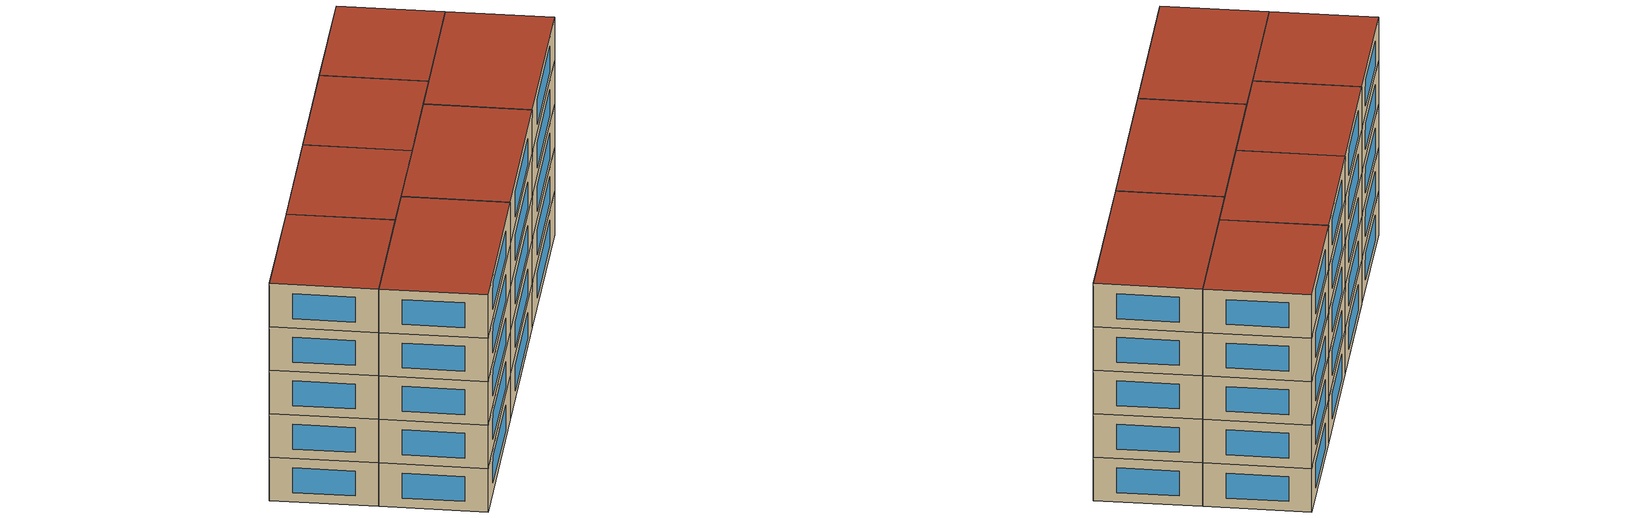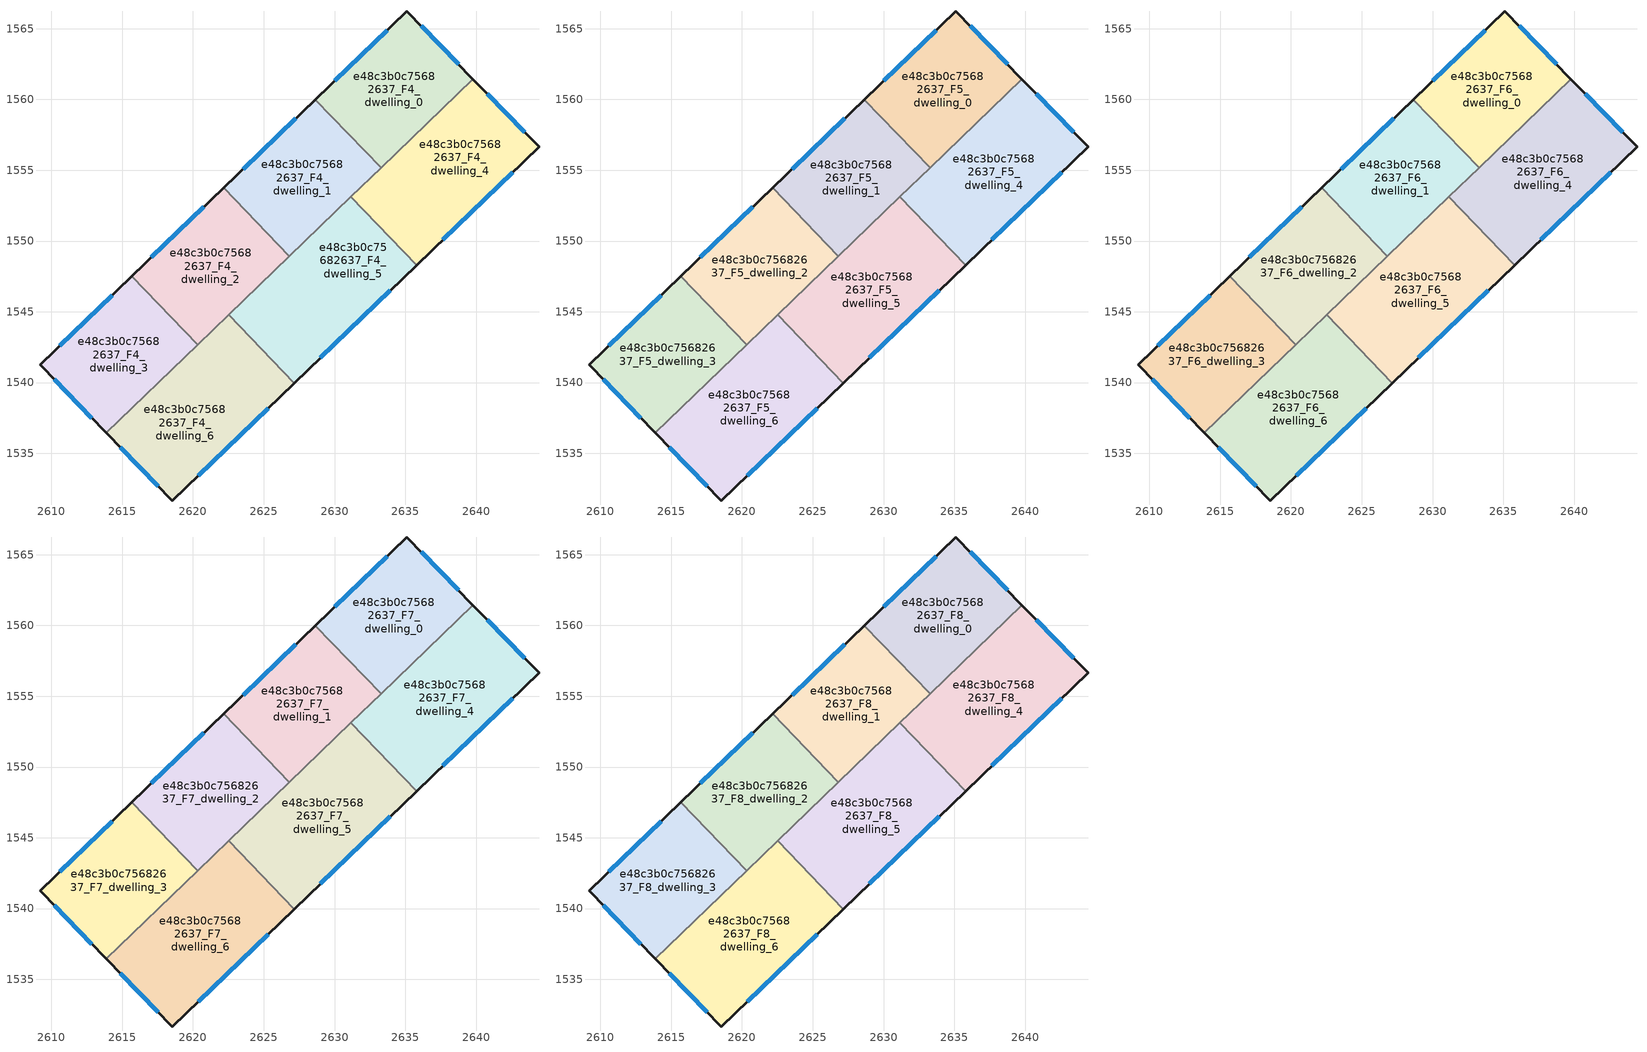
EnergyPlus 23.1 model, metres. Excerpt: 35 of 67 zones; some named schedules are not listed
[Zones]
e48c3b0c75682637_F4_dwelling_0
 floor to e48c3b0c75682637_F3_dwelling_6 (EU_floor_Construction): 2635.12,1566.24 2639.78,1561.45 2633.3,1555.19 2628.65,1560.01 z12
 floor to e48c3b0c75682637_F3_dwelling_4 (EU_floor_Construction): 2628.65,1560.01 2633.3,1555.19 2633.29,1555.18 2628.64,1560 z12
 wall outside (EU_wall_Construction): 2639.78,1561.45 2635.12,1566.24 2628.64,1560 z12:15
 wall to e48c3b0c75682637_F4_dwelling_1 (EU_wall_Construction): 2628.64,1560 2633.29,1555.18 z12:15
 wall to e48c3b0c75682637_F4_dwelling_4 (EU_wall_Construction): 2633.29,1555.18 2639.78,1561.45 z12:15
 window (EU_Window_Construction): 2638.78,1562.47 2636.12,1565.21 / 2633.73,1564.9 2630.03,1561.33 z12.64:14.36
e48c3b0c75682637_F4_dwelling_1
 floor to e48c3b0c75682637_F3_dwelling_4 (EU_floor_Construction): 2628.64,1560 2633.29,1555.18 2626.82,1548.94 2622.17,1553.76 z12
 floor to e48c3b0c75682637_F3_dwelling_2 (EU_floor_Construction): 2622.17,1553.76 2626.82,1548.94 2626.81,1548.93 2622.16,1553.75 z12
 wall outside (EU_wall_Construction): 2628.64,1560 2622.16,1553.75 z12:15
 wall to e48c3b0c75682637_F4_dwelling_2 (EU_wall_Construction): 2622.16,1553.75 2626.81,1548.93 z12:15
 wall to e48c3b0c75682637_F4_dwelling_5 (EU_wall_Construction): 2626.81,1548.93 2631.15,1553.12 z12:15
 wall to e48c3b0c75682637_F4_dwelling_4 (EU_wall_Construction): 2631.15,1553.12 2633.29,1555.18 z12:15
 window (EU_Window_Construction): 2627.25,1558.66 2623.55,1555.09 z12.64:14.36
e48c3b0c75682637_F4_dwelling_2
 floor to e48c3b0c75682637_F3_dwelling_2 (EU_floor_Construction): 2622.16,1553.75 2626.81,1548.93 2620.34,1542.69 2615.69,1547.51 z12
 floor to e48c3b0c75682637_F3_dwelling_0 (EU_floor_Construction): 2615.69,1547.51 2620.33,1542.7 2620.32,1542.69 2615.68,1547.5 z12
 wall outside (EU_wall_Construction): 2622.16,1553.75 2615.68,1547.5 z12:15
 wall to e48c3b0c75682637_F4_dwelling_3 (EU_wall_Construction): 2615.68,1547.5 2620.33,1542.68 z12:15
 wall to e48c3b0c75682637_F4_dwelling_6 (EU_wall_Construction): 2620.33,1542.68 2622.51,1544.79 z12:15
 wall to e48c3b0c75682637_F4_dwelling_5 (EU_wall_Construction): 2622.51,1544.79 2626.81,1548.93 z12:15
 window (EU_Window_Construction): 2620.77,1552.41 2617.07,1548.84 z12.64:14.36
e48c3b0c75682637_F4_dwelling_3
 floor to e48c3b0c75682637_F3_dwelling_0 (EU_floor_Construction): 2615.68,1547.5 2620.32,1542.69 2613.86,1536.45 2609.2,1541.25 z12
 floor to e48c3b0c75682637_F3_dwelling_1 (EU_floor_Construction): 2620.32,1542.69 2620.33,1542.68 2613.87,1536.45 2613.86,1536.45 z12
 wall outside (EU_wall_Construction): 2615.68,1547.5 2609.2,1541.25 2613.87,1536.45 z12:15
 wall to e48c3b0c75682637_F4_dwelling_6 (EU_wall_Construction): 2613.87,1536.45 2620.33,1542.68 z12:15
 window (EU_Window_Construction): 2610.2,1540.22 2612.87,1537.47 / 2614.29,1546.16 2610.59,1542.59 z12.64:14.36
e48c3b0c75682637_F4_dwelling_4
 floor to e48c3b0c75682637_F3_dwelling_7 (EU_floor_Construction): 2639.79,1561.44 2644.45,1556.65 2637.95,1550.38 2633.31,1555.18 z12
 floor to e48c3b0c75682637_F3_dwelling_6 (EU_floor_Construction): 2639.78,1561.45 2639.79,1561.44 2633.31,1555.18 2633.3,1555.19 z12
 floor to e48c3b0c75682637_F3_dwelling_5 (EU_floor_Construction): 2633.3,1555.19 2637.95,1550.38 2635.8,1548.3 2631.15,1553.12 z12
 wall outside (EU_wall_Construction): 2635.8,1548.3 2644.45,1556.65 2639.78,1561.45 z12:15
 wall to e48c3b0c75682637_F4_dwelling_5 (EU_wall_Construction): 2631.15,1553.12 2635.8,1548.3 z12:15
 window (EU_Window_Construction): 2643.45,1557.67 2640.78,1560.42 / 2637.65,1550.09 2642.59,1554.86 z12.64:14.36
e48c3b0c75682637_F4_dwelling_5
 floor to e48c3b0c75682637_F3_dwelling_5 (EU_floor_Construction): 2631.15,1553.12 2635.8,1548.3 2631.47,1544.13 2626.82,1548.94 z12
 floor to e48c3b0c75682637_F3_dwelling_3 (EU_floor_Construction): 2626.82,1548.94 2631.47,1544.13 2627.16,1539.97 2622.51,1544.79 z12
 wall outside (EU_wall_Construction): 2627.16,1539.97 2635.8,1548.3 z12:15
 wall to e48c3b0c75682637_F4_dwelling_6 (EU_wall_Construction): 2622.51,1544.79 2627.16,1539.97 z12:15
 window (EU_Window_Construction): 2629.01,1541.76 2633.95,1546.52 z12.64:14.36
e48c3b0c75682637_F4_dwelling_6
 floor to e48c3b0c75682637_F3_dwelling_1 (EU_floor_Construction): 2620.34,1542.69 2624.99,1537.88 2618.53,1531.65 2613.87,1536.45 z12
 floor to e48c3b0c75682637_F3_dwelling_3 (EU_floor_Construction): 2622.51,1544.79 2627.16,1539.97 2624.99,1537.88 2620.34,1542.69 z12
 wall outside (EU_wall_Construction): 2613.87,1536.45 2618.53,1531.65 2627.16,1539.97 z12:15
 window (EU_Window_Construction): 2620.38,1533.43 2625.31,1538.19 / 2614.87,1535.42 2617.53,1532.67 z12.64:14.36
e48c3b0c75682637_F5_dwelling_0
 floor to e48c3b0c75682637_F4_dwelling_0 (EU_floor_Construction): 2635.12,1566.24 2639.78,1561.45 2633.29,1555.18 2628.64,1560 z15
 wall outside (EU_wall_Construction): 2639.78,1561.45 2635.12,1566.24 2628.64,1560 z15:18
 wall to e48c3b0c75682637_F5_dwelling_1 (EU_wall_Construction): 2628.64,1560 2633.29,1555.18 z15:18
 wall to e48c3b0c75682637_F5_dwelling_4 (EU_wall_Construction): 2633.29,1555.18 2639.78,1561.45 z15:18
 window (EU_Window_Construction): 2638.78,1562.47 2636.12,1565.21 / 2633.73,1564.9 2630.03,1561.33 z15.64:17.36
e48c3b0c75682637_F5_dwelling_1
 floor to e48c3b0c75682637_F4_dwelling_1 (EU_floor_Construction): 2628.64,1560 2633.29,1555.18 2626.81,1548.93 2622.16,1553.75 z15
 wall outside (EU_wall_Construction): 2628.64,1560 2622.16,1553.75 z15:18
 wall to e48c3b0c75682637_F5_dwelling_2 (EU_wall_Construction): 2622.16,1553.75 2626.81,1548.93 z15:18
 wall to e48c3b0c75682637_F5_dwelling_5 (EU_wall_Construction): 2626.81,1548.93 2631.15,1553.12 z15:18
 wall to e48c3b0c75682637_F5_dwelling_4 (EU_wall_Construction): 2631.15,1553.12 2633.29,1555.18 z15:18
 window (EU_Window_Construction): 2627.25,1558.66 2623.55,1555.09 z15.64:17.36
e48c3b0c75682637_F5_dwelling_2
 floor to e48c3b0c75682637_F4_dwelling_2 (EU_floor_Construction): 2622.16,1553.75 2626.81,1548.93 2620.33,1542.68 2615.68,1547.5 z15
 wall outside (EU_wall_Construction): 2622.16,1553.75 2615.68,1547.5 z15:18
 wall to e48c3b0c75682637_F5_dwelling_3 (EU_wall_Construction): 2615.68,1547.5 2620.33,1542.68 z15:18
 wall to e48c3b0c75682637_F5_dwelling_6 (EU_wall_Construction): 2620.33,1542.68 2622.51,1544.79 z15:18
 wall to e48c3b0c75682637_F5_dwelling_5 (EU_wall_Construction): 2622.51,1544.79 2626.81,1548.93 z15:18
 window (EU_Window_Construction): 2620.77,1552.41 2617.07,1548.84 z15.64:17.36
e48c3b0c75682637_F5_dwelling_3
 floor to e48c3b0c75682637_F4_dwelling_3 (EU_floor_Construction): 2615.68,1547.5 2620.33,1542.68 2613.87,1536.45 2609.2,1541.25 z15
 wall outside (EU_wall_Construction): 2615.68,1547.5 2609.2,1541.25 2613.87,1536.45 z15:18
 wall to e48c3b0c75682637_F5_dwelling_6 (EU_wall_Construction): 2613.87,1536.45 2620.33,1542.68 z15:18
 window (EU_Window_Construction): 2610.2,1540.22 2612.87,1537.47 / 2614.29,1546.16 2610.59,1542.59 z15.64:17.36
e48c3b0c75682637_F5_dwelling_4
 floor to e48c3b0c75682637_F4_dwelling_4 (EU_floor_Construction): 2639.78,1561.45 2644.45,1556.65 2635.8,1548.3 2631.15,1553.12 z15
 wall outside (EU_wall_Construction): 2635.8,1548.3 2644.45,1556.65 2639.78,1561.45 z15:18
 wall to e48c3b0c75682637_F5_dwelling_5 (EU_wall_Construction): 2631.15,1553.12 2635.8,1548.3 z15:18
 window (EU_Window_Construction): 2643.45,1557.67 2640.78,1560.42 / 2637.65,1550.09 2642.59,1554.86 z15.64:17.36
e48c3b0c75682637_F5_dwelling_5
 floor to e48c3b0c75682637_F4_dwelling_5 (EU_floor_Construction): 2631.15,1553.12 2635.8,1548.3 2627.16,1539.97 2622.51,1544.79 z15
 wall outside (EU_wall_Construction): 2627.16,1539.97 2635.8,1548.3 z15:18
 wall to e48c3b0c75682637_F5_dwelling_6 (EU_wall_Construction): 2622.51,1544.79 2627.16,1539.97 z15:18
 window (EU_Window_Construction): 2629.01,1541.76 2633.95,1546.52 z15.64:17.36
e48c3b0c75682637_F5_dwelling_6
 floor to e48c3b0c75682637_F4_dwelling_6 (EU_floor_Construction): 2622.51,1544.79 2627.16,1539.97 2618.53,1531.65 2613.87,1536.45 z15
 wall outside (EU_wall_Construction): 2613.87,1536.45 2618.53,1531.65 2627.16,1539.97 z15:18
 window (EU_Window_Construction): 2620.38,1533.43 2625.31,1538.19 / 2614.87,1535.42 2617.53,1532.67 z15.64:17.36
e48c3b0c75682637_F6_dwelling_0
 floor to e48c3b0c75682637_F5_dwelling_0 (EU_floor_Construction): 2635.12,1566.24 2639.78,1561.45 2633.29,1555.18 2628.64,1560 z18
 wall outside (EU_wall_Construction): 2639.78,1561.45 2635.12,1566.24 2628.64,1560 z18:21
 wall to e48c3b0c75682637_F6_dwelling_1 (EU_wall_Construction): 2628.64,1560 2633.29,1555.18 z18:21
 wall to e48c3b0c75682637_F6_dwelling_4 (EU_wall_Construction): 2633.29,1555.18 2639.78,1561.45 z18:21
 window (EU_Window_Construction): 2638.78,1562.47 2636.12,1565.21 / 2633.73,1564.9 2630.03,1561.33 z18.64:20.36
e48c3b0c75682637_F6_dwelling_1
 floor to e48c3b0c75682637_F5_dwelling_1 (EU_floor_Construction): 2628.64,1560 2633.29,1555.18 2626.81,1548.93 2622.16,1553.75 z18
 wall outside (EU_wall_Construction): 2628.64,1560 2622.16,1553.75 z18:21
 wall to e48c3b0c75682637_F6_dwelling_2 (EU_wall_Construction): 2622.16,1553.75 2626.81,1548.93 z18:21
 wall to e48c3b0c75682637_F6_dwelling_5 (EU_wall_Construction): 2626.81,1548.93 2631.15,1553.12 z18:21
 wall to e48c3b0c75682637_F6_dwelling_4 (EU_wall_Construction): 2631.15,1553.12 2633.29,1555.18 z18:21
 window (EU_Window_Construction): 2627.25,1558.66 2623.55,1555.09 z18.64:20.36
e48c3b0c75682637_F6_dwelling_2
 floor to e48c3b0c75682637_F5_dwelling_2 (EU_floor_Construction): 2622.16,1553.75 2626.81,1548.93 2620.33,1542.68 2615.68,1547.5 z18
 wall outside (EU_wall_Construction): 2622.16,1553.75 2615.68,1547.5 z18:21
 wall to e48c3b0c75682637_F6_dwelling_3 (EU_wall_Construction): 2615.68,1547.5 2620.33,1542.68 z18:21
 wall to e48c3b0c75682637_F6_dwelling_6 (EU_wall_Construction): 2620.33,1542.68 2622.51,1544.79 z18:21
 wall to e48c3b0c75682637_F6_dwelling_5 (EU_wall_Construction): 2622.51,1544.79 2626.81,1548.93 z18:21
 window (EU_Window_Construction): 2620.77,1552.41 2617.07,1548.84 z18.64:20.36
e48c3b0c75682637_F6_dwelling_3
 floor to e48c3b0c75682637_F5_dwelling_3 (EU_floor_Construction): 2615.68,1547.5 2620.33,1542.68 2613.87,1536.45 2609.2,1541.25 z18
 wall outside (EU_wall_Construction): 2615.68,1547.5 2609.2,1541.25 2613.87,1536.45 z18:21
 wall to e48c3b0c75682637_F6_dwelling_6 (EU_wall_Construction): 2613.87,1536.45 2620.33,1542.68 z18:21
 window (EU_Window_Construction): 2610.2,1540.22 2612.87,1537.47 / 2614.29,1546.16 2610.59,1542.59 z18.64:20.36
e48c3b0c75682637_F6_dwelling_4
 floor to e48c3b0c75682637_F5_dwelling_4 (EU_floor_Construction): 2639.78,1561.45 2644.45,1556.65 2635.8,1548.3 2631.15,1553.12 z18
 wall outside (EU_wall_Construction): 2635.8,1548.3 2644.45,1556.65 2639.78,1561.45 z18:21
 wall to e48c3b0c75682637_F6_dwelling_5 (EU_wall_Construction): 2631.15,1553.12 2635.8,1548.3 z18:21
 window (EU_Window_Construction): 2643.45,1557.67 2640.78,1560.42 / 2637.65,1550.09 2642.59,1554.86 z18.64:20.36
e48c3b0c75682637_F6_dwelling_5
 floor to e48c3b0c75682637_F5_dwelling_5 (EU_floor_Construction): 2631.15,1553.12 2635.8,1548.3 2627.16,1539.97 2622.51,1544.79 z18
 wall outside (EU_wall_Construction): 2627.16,1539.97 2635.8,1548.3 z18:21
 wall to e48c3b0c75682637_F6_dwelling_6 (EU_wall_Construction): 2622.51,1544.79 2627.16,1539.97 z18:21
 window (EU_Window_Construction): 2629.01,1541.76 2633.95,1546.52 z18.64:20.36
e48c3b0c75682637_F6_dwelling_6
 floor to e48c3b0c75682637_F5_dwelling_6 (EU_floor_Construction): 2622.51,1544.79 2627.16,1539.97 2618.53,1531.65 2613.87,1536.45 z18
 wall outside (EU_wall_Construction): 2613.87,1536.45 2618.53,1531.65 2627.16,1539.97 z18:21
 window (EU_Window_Construction): 2620.38,1533.43 2625.31,1538.19 / 2614.87,1535.42 2617.53,1532.67 z18.64:20.36
e48c3b0c75682637_F7_dwelling_0
 floor to e48c3b0c75682637_F6_dwelling_0 (EU_floor_Construction): 2635.12,1566.24 2639.78,1561.45 2633.29,1555.18 2628.64,1560 z21
 wall outside (EU_wall_Construction): 2639.78,1561.45 2635.12,1566.24 2628.64,1560 z21:24
 wall to e48c3b0c75682637_F7_dwelling_1 (EU_wall_Construction): 2628.64,1560 2633.29,1555.18 z21:24
 wall to e48c3b0c75682637_F7_dwelling_4 (EU_wall_Construction): 2633.29,1555.18 2639.78,1561.45 z21:24
 window (EU_Window_Construction): 2638.78,1562.47 2636.12,1565.21 / 2633.73,1564.9 2630.03,1561.33 z21.64:23.36
e48c3b0c75682637_F7_dwelling_1
 floor to e48c3b0c75682637_F6_dwelling_1 (EU_floor_Construction): 2628.64,1560 2633.29,1555.18 2626.81,1548.93 2622.16,1553.75 z21
 wall outside (EU_wall_Construction): 2628.64,1560 2622.16,1553.75 z21:24
 wall to e48c3b0c75682637_F7_dwelling_2 (EU_wall_Construction): 2622.16,1553.75 2626.81,1548.93 z21:24
 wall to e48c3b0c75682637_F7_dwelling_5 (EU_wall_Construction): 2626.81,1548.93 2631.15,1553.12 z21:24
 wall to e48c3b0c75682637_F7_dwelling_4 (EU_wall_Construction): 2631.15,1553.12 2633.29,1555.18 z21:24
 window (EU_Window_Construction): 2627.25,1558.66 2623.55,1555.09 z21.64:23.36
e48c3b0c75682637_F7_dwelling_2
 floor to e48c3b0c75682637_F6_dwelling_2 (EU_floor_Construction): 2622.16,1553.75 2626.81,1548.93 2620.33,1542.68 2615.68,1547.5 z21
 wall outside (EU_wall_Construction): 2622.16,1553.75 2615.68,1547.5 z21:24
 wall to e48c3b0c75682637_F7_dwelling_3 (EU_wall_Construction): 2615.68,1547.5 2620.33,1542.68 z21:24
 wall to e48c3b0c75682637_F7_dwelling_6 (EU_wall_Construction): 2620.33,1542.68 2622.51,1544.79 z21:24
 wall to e48c3b0c75682637_F7_dwelling_5 (EU_wall_Construction): 2622.51,1544.79 2626.81,1548.93 z21:24
 window (EU_Window_Construction): 2620.77,1552.41 2617.07,1548.84 z21.64:23.36
e48c3b0c75682637_F7_dwelling_3
 floor to e48c3b0c75682637_F6_dwelling_3 (EU_floor_Construction): 2615.68,1547.5 2620.33,1542.68 2613.87,1536.45 2609.2,1541.25 z21
 wall outside (EU_wall_Construction): 2615.68,1547.5 2609.2,1541.25 2613.87,1536.45 z21:24
 wall to e48c3b0c75682637_F7_dwelling_6 (EU_wall_Construction): 2613.87,1536.45 2620.33,1542.68 z21:24
 window (EU_Window_Construction): 2610.2,1540.22 2612.87,1537.47 / 2614.29,1546.16 2610.59,1542.59 z21.64:23.36
e48c3b0c75682637_F7_dwelling_4
 floor to e48c3b0c75682637_F6_dwelling_4 (EU_floor_Construction): 2639.78,1561.45 2644.45,1556.65 2635.8,1548.3 2631.15,1553.12 z21
 wall outside (EU_wall_Construction): 2635.8,1548.3 2644.45,1556.65 2639.78,1561.45 z21:24
 wall to e48c3b0c75682637_F7_dwelling_5 (EU_wall_Construction): 2631.15,1553.12 2635.8,1548.3 z21:24
 window (EU_Window_Construction): 2643.45,1557.67 2640.78,1560.42 / 2637.65,1550.09 2642.59,1554.86 z21.64:23.36
e48c3b0c75682637_F7_dwelling_5
 floor to e48c3b0c75682637_F6_dwelling_5 (EU_floor_Construction): 2631.15,1553.12 2635.8,1548.3 2627.16,1539.97 2622.51,1544.79 z21
 wall outside (EU_wall_Construction): 2627.16,1539.97 2635.8,1548.3 z21:24
 wall to e48c3b0c75682637_F7_dwelling_6 (EU_wall_Construction): 2622.51,1544.79 2627.16,1539.97 z21:24
 window (EU_Window_Construction): 2629.01,1541.76 2633.95,1546.52 z21.64:23.36
e48c3b0c75682637_F7_dwelling_6
 floor to e48c3b0c75682637_F6_dwelling_6 (EU_floor_Construction): 2622.51,1544.79 2627.16,1539.97 2618.53,1531.65 2613.87,1536.45 z21
 wall outside (EU_wall_Construction): 2613.87,1536.45 2618.53,1531.65 2627.16,1539.97 z21:24
 window (EU_Window_Construction): 2620.38,1533.43 2625.31,1538.19 / 2614.87,1535.42 2617.53,1532.67 z21.64:23.36
e48c3b0c75682637_F8_dwelling_0
 floor to e48c3b0c75682637_F7_dwelling_0 (EU_floor_Construction): 2635.12,1566.24 2639.78,1561.45 2633.29,1555.18 2628.64,1560 z24
 wall outside (EU_wall_Construction): 2639.78,1561.45 2635.12,1566.24 2628.64,1560 z24:27
 wall to e48c3b0c75682637_F8_dwelling_1 (EU_wall_Construction): 2628.64,1560 2633.29,1555.18 z24:27
 wall to e48c3b0c75682637_F8_dwelling_4 (EU_wall_Construction): 2633.29,1555.18 2639.78,1561.45 z24:27
 window (EU_Window_Construction): 2638.78,1562.47 2636.12,1565.21 / 2633.73,1564.9 2630.03,1561.33 z24.64:26.36
 roof outside (EU_roof_Construction): 2639.78,1561.45 2635.12,1566.24 2628.64,1560 2633.29,1555.18 z27
e48c3b0c75682637_F8_dwelling_1
 floor to e48c3b0c75682637_F7_dwelling_1 (EU_floor_Construction): 2628.64,1560 2633.29,1555.18 2626.81,1548.93 2622.16,1553.75 z24
 wall outside (EU_wall_Construction): 2628.64,1560 2622.16,1553.75 z24:27
 wall to e48c3b0c75682637_F8_dwelling_2 (EU_wall_Construction): 2622.16,1553.75 2626.81,1548.93 z24:27
 wall to e48c3b0c75682637_F8_dwelling_5 (EU_wall_Construction): 2626.81,1548.93 2631.15,1553.12 z24:27
 wall to e48c3b0c75682637_F8_dwelling_4 (EU_wall_Construction): 2631.15,1553.12 2633.29,1555.18 z24:27
 window (EU_Window_Construction): 2627.25,1558.66 2623.55,1555.09 z24.64:26.36
 roof outside (EU_roof_Construction): 2633.29,1555.18 2628.64,1560 2622.16,1553.75 2626.81,1548.93 z27
e48c3b0c75682637_F8_dwelling_2
 floor to e48c3b0c75682637_F7_dwelling_2 (EU_floor_Construction): 2622.16,1553.75 2626.81,1548.93 2620.33,1542.68 2615.68,1547.5 z24
 wall outside (EU_wall_Construction): 2622.16,1553.75 2615.68,1547.5 z24:27
 wall to e48c3b0c75682637_F8_dwelling_3 (EU_wall_Construction): 2615.68,1547.5 2620.33,1542.68 z24:27
 wall to e48c3b0c75682637_F8_dwelling_6 (EU_wall_Construction): 2620.33,1542.68 2622.51,1544.79 z24:27
 wall to e48c3b0c75682637_F8_dwelling_5 (EU_wall_Construction): 2622.51,1544.79 2626.81,1548.93 z24:27
 window (EU_Window_Construction): 2620.77,1552.41 2617.07,1548.84 z24.64:26.36
 roof outside (EU_roof_Construction): 2626.81,1548.93 2622.16,1553.75 2615.68,1547.5 2620.33,1542.68 z27
e48c3b0c75682637_F8_dwelling_3
 floor to e48c3b0c75682637_F7_dwelling_3 (EU_floor_Construction): 2615.68,1547.5 2620.33,1542.68 2613.87,1536.45 2609.2,1541.25 z24
 wall outside (EU_wall_Construction): 2615.68,1547.5 2609.2,1541.25 2613.87,1536.45 z24:27
 wall to e48c3b0c75682637_F8_dwelling_6 (EU_wall_Construction): 2613.87,1536.45 2620.33,1542.68 z24:27
 window (EU_Window_Construction): 2610.2,1540.22 2612.87,1537.47 / 2614.29,1546.16 2610.59,1542.59 z24.64:26.36
 roof outside (EU_roof_Construction): 2620.33,1542.68 2615.68,1547.5 2609.2,1541.25 2613.87,1536.45 z27
e48c3b0c75682637_F8_dwelling_4
 floor to e48c3b0c75682637_F7_dwelling_4 (EU_floor_Construction): 2639.78,1561.45 2644.45,1556.65 2635.8,1548.3 2631.15,1553.12 z24
 wall outside (EU_wall_Construction): 2635.8,1548.3 2644.45,1556.65 2639.78,1561.45 z24:27
 wall to e48c3b0c75682637_F8_dwelling_5 (EU_wall_Construction): 2631.15,1553.12 2635.8,1548.3 z24:27
 window (EU_Window_Construction): 2643.45,1557.67 2640.78,1560.42 / 2637.65,1550.09 2642.59,1554.86 z24.64:26.36
 roof outside (EU_roof_Construction): 2644.45,1556.65 2639.78,1561.45 2631.15,1553.12 2635.8,1548.3 z27
e48c3b0c75682637_F8_dwelling_5
 floor to e48c3b0c75682637_F7_dwelling_5 (EU_floor_Construction): 2631.15,1553.12 2635.8,1548.3 2627.16,1539.97 2622.51,1544.79 z24
 wall outside (EU_wall_Construction): 2627.16,1539.97 2635.8,1548.3 z24:27
 wall to e48c3b0c75682637_F8_dwelling_6 (EU_wall_Construction): 2622.51,1544.79 2627.16,1539.97 z24:27
 window (EU_Window_Construction): 2629.01,1541.76 2633.95,1546.52 z24.64:26.36
 roof outside (EU_roof_Construction): 2635.8,1548.3 2631.15,1553.12 2622.51,1544.79 2627.16,1539.97 z27
e48c3b0c75682637_F8_dwelling_6
 floor to e48c3b0c75682637_F7_dwelling_6 (EU_floor_Construction): 2622.51,1544.79 2627.16,1539.97 2618.53,1531.65 2613.87,1536.45 z24
 wall outside (EU_wall_Construction): 2613.87,1536.45 2618.53,1531.65 2627.16,1539.97 z24:27
 window (EU_Window_Construction): 2620.38,1533.43 2625.31,1538.19 / 2614.87,1535.42 2617.53,1532.67 z24.64:26.36
 roof outside (EU_roof_Construction): 2627.16,1539.97 2622.51,1544.79 2613.87,1536.45 2618.53,1531.65 z27
[Building]
EU S2 Campaign: North Axis=0; Terrain=City; Solar Distribution=FullExterior
[Site:Location]
Yerevan-Zvartnots.Intl.AP: Latitude=40.15; Longitude=44.383; Time Zone=4; Elevation=854
[SizingPeriod:WeatherFileDays]
AnnualSizingPeriod: Begin Month=1; Begin Day of Month=1; End Month=12; End Day of Month=31; Day of Week for Start Day=Monday; Use Weather File Daylight Saving Period=No; Use Weather File Rain and Snow Indicators=No
[MATERIAL]
EU_InternalMass_Material: Roughness=MediumRough; Thickness=0.1; Conductivity=1; Density=1800; Specific Heat=900; Thermal Absorptance=0.9; Solar Absorptance=0.7; Visible Absorptance=0.7
[MATERIAL:NOMASS] Roughness=MediumRough; Thermal Absorptance=0.9; Solar Absorptance=0.7; Visible Absorptance=0.7
Name | Thermal Resistance
EU_wall_NoMass | 1.05043
EU_roof_NoMass | 1.45357
EU_floor_NoMass | 0.478065
[WINDOWMATERIAL:SIMPLEGLAZINGSYSTEM]
EU_Window_SimpleGlazing: UFactor=2.5566; Solar Heat Gain Coefficient=0.75; Visible Transmittance=0.75
[CONSTRUCTION]
EU_wall_Construction: EU_wall_NoMass
EU_roof_Construction: EU_roof_NoMass
EU_floor_Construction: EU_floor_NoMass
EU_Window_Construction: EU_Window_SimpleGlazing
EU_InternalMass_Construction: EU_InternalMass_Material
[ZONE] Type=1; Multiplier=1; Ceiling Height=autocalculate; Floor Area=autocalculate; Part of Total Floor Area=Yes
Name | Volume
e48c3b0c75682637_F4_dwelling_0; e48c3b0c75682637_F5_dwelling_0; e48c3b0c75682637_F6_dwelling_0; e48c3b0c75682637_F7_dwelling_0; e48c3b0c75682637_F8_dwelling_0 | 180.75
e48c3b0c75682637_F4_dwelling_1; e48c3b0c75682637_F5_dwelling_1; e48c3b0c75682637_F6_dwelling_1; e48c3b0c75682637_F7_dwelling_1; e48c3b0c75682637_F8_dwelling_1 | 180.753
e48c3b0c75682637_F4_dwelling_2; e48c3b0c75682637_F5_dwelling_2; e48c3b0c75682637_F6_dwelling_2; e48c3b0c75682637_F7_dwelling_2; e48c3b0c75682637_F8_dwelling_2 | 180.774
e48c3b0c75682637_F4_dwelling_3; e48c3b0c75682637_F5_dwelling_3; e48c3b0c75682637_F6_dwelling_3; e48c3b0c75682637_F7_dwelling_3; e48c3b0c75682637_F8_dwelling_3 | 180.733
e48c3b0c75682637_F4_dwelling_4; e48c3b0c75682637_F5_dwelling_4; e48c3b0c75682637_F6_dwelling_4; e48c3b0c75682637_F7_dwelling_4; e48c3b0c75682637_F8_dwelling_4 | 240.989
e48c3b0c75682637_F4_dwelling_5; e48c3b0c75682637_F5_dwelling_5; e48c3b0c75682637_F6_dwelling_5; e48c3b0c75682637_F7_dwelling_5; e48c3b0c75682637_F8_dwelling_5 | 240.973
e48c3b0c75682637_F4_dwelling_6; e48c3b0c75682637_F5_dwelling_6; e48c3b0c75682637_F6_dwelling_6; e48c3b0c75682637_F7_dwelling_6; e48c3b0c75682637_F8_dwelling_6 | 240.964
[INTERNALMASS] Construction=EU_InternalMass_Construction
Name | Zone or ZoneList | Surface Area
e48c3b0c75682637_F4_dwelling_0_EU_InternalMass | e48c3b0c75682637_F4_dwelling_0 | 60.2499
e48c3b0c75682637_F4_dwelling_1_EU_InternalMass | e48c3b0c75682637_F4_dwelling_1 | 60.2507
e48c3b0c75682637_F4_dwelling_2_EU_InternalMass | e48c3b0c75682637_F4_dwelling_2 | 60.258
e48c3b0c75682637_F4_dwelling_3_EU_InternalMass | e48c3b0c75682637_F4_dwelling_3 | 60.2444
e48c3b0c75682637_F4_dwelling_4_EU_InternalMass | e48c3b0c75682637_F4_dwelling_4 | 80.3297
e48c3b0c75682637_F4_dwelling_5_EU_InternalMass | e48c3b0c75682637_F4_dwelling_5 | 80.3241
e48c3b0c75682637_F4_dwelling_6_EU_InternalMass | e48c3b0c75682637_F4_dwelling_6 | 80.3214
e48c3b0c75682637_F5_dwelling_0_EU_InternalMass | e48c3b0c75682637_F5_dwelling_0 | 60.2499
e48c3b0c75682637_F5_dwelling_1_EU_InternalMass | e48c3b0c75682637_F5_dwelling_1 | 60.2507
e48c3b0c75682637_F5_dwelling_2_EU_InternalMass | e48c3b0c75682637_F5_dwelling_2 | 60.258
e48c3b0c75682637_F5_dwelling_3_EU_InternalMass | e48c3b0c75682637_F5_dwelling_3 | 60.2444
e48c3b0c75682637_F5_dwelling_4_EU_InternalMass | e48c3b0c75682637_F5_dwelling_4 | 80.3297
e48c3b0c75682637_F5_dwelling_5_EU_InternalMass | e48c3b0c75682637_F5_dwelling_5 | 80.3241
e48c3b0c75682637_F5_dwelling_6_EU_InternalMass | e48c3b0c75682637_F5_dwelling_6 | 80.3214
e48c3b0c75682637_F6_dwelling_0_EU_InternalMass | e48c3b0c75682637_F6_dwelling_0 | 60.2499
e48c3b0c75682637_F6_dwelling_1_EU_InternalMass | e48c3b0c75682637_F6_dwelling_1 | 60.2507
e48c3b0c75682637_F6_dwelling_2_EU_InternalMass | e48c3b0c75682637_F6_dwelling_2 | 60.258
e48c3b0c75682637_F6_dwelling_3_EU_InternalMass | e48c3b0c75682637_F6_dwelling_3 | 60.2444
e48c3b0c75682637_F6_dwelling_4_EU_InternalMass | e48c3b0c75682637_F6_dwelling_4 | 80.3297
e48c3b0c75682637_F6_dwelling_5_EU_InternalMass | e48c3b0c75682637_F6_dwelling_5 | 80.3241
e48c3b0c75682637_F6_dwelling_6_EU_InternalMass | e48c3b0c75682637_F6_dwelling_6 | 80.3214
e48c3b0c75682637_F7_dwelling_0_EU_InternalMass | e48c3b0c75682637_F7_dwelling_0 | 60.2499
e48c3b0c75682637_F7_dwelling_1_EU_InternalMass | e48c3b0c75682637_F7_dwelling_1 | 60.2507
e48c3b0c75682637_F7_dwelling_2_EU_InternalMass | e48c3b0c75682637_F7_dwelling_2 | 60.258
e48c3b0c75682637_F7_dwelling_3_EU_InternalMass | e48c3b0c75682637_F7_dwelling_3 | 60.2444
e48c3b0c75682637_F7_dwelling_4_EU_InternalMass | e48c3b0c75682637_F7_dwelling_4 | 80.3297
e48c3b0c75682637_F7_dwelling_5_EU_InternalMass | e48c3b0c75682637_F7_dwelling_5 | 80.3241
e48c3b0c75682637_F7_dwelling_6_EU_InternalMass | e48c3b0c75682637_F7_dwelling_6 | 80.3214
e48c3b0c75682637_F8_dwelling_0_EU_InternalMass | e48c3b0c75682637_F8_dwelling_0 | 60.2499
e48c3b0c75682637_F8_dwelling_1_EU_InternalMass | e48c3b0c75682637_F8_dwelling_1 | 60.2507
e48c3b0c75682637_F8_dwelling_2_EU_InternalMass | e48c3b0c75682637_F8_dwelling_2 | 60.258
e48c3b0c75682637_F8_dwelling_3_EU_InternalMass | e48c3b0c75682637_F8_dwelling_3 | 60.2444
e48c3b0c75682637_F8_dwelling_4_EU_InternalMass | e48c3b0c75682637_F8_dwelling_4 | 80.3297
e48c3b0c75682637_F8_dwelling_5_EU_InternalMass | e48c3b0c75682637_F8_dwelling_5 | 80.3241
e48c3b0c75682637_F8_dwelling_6_EU_InternalMass | e48c3b0c75682637_F8_dwelling_6 | 80.3214
[OTHEREQUIPMENT] Fuel Type=Electricity; Design Level Calculation Method=Watts/Area; Power per Zone Floor Area=1; Fraction Latent=0; Fraction Radiant=0; Fraction Lost=0; Carbon Dioxide Generation Rate=0; EndUse Subcategory=EU_Step8_InternalGains
Name | Zone or ZoneList or Space or SpaceList | Schedule
EU_Step8_InternalGain_e48c3b0c75682637_F4_dwelling_0_f000 | e48c3b0c75682637_F4_dwelling_0 | EU_Step8_GainSchedule_e48c3b0c75682637_F4_dwelling_0_f000
EU_Step8_InternalGain_e48c3b0c75682637_F4_dwelling_1_f000 | e48c3b0c75682637_F4_dwelling_1 | EU_Step8_GainSchedule_e48c3b0c75682637_F4_dwelling_1_f000
EU_Step8_InternalGain_e48c3b0c75682637_F4_dwelling_2_f000 | e48c3b0c75682637_F4_dwelling_2 | EU_Step8_GainSchedule_e48c3b0c75682637_F4_dwelling_2_f000
EU_Step8_InternalGain_e48c3b0c75682637_F4_dwelling_3_f000 | e48c3b0c75682637_F4_dwelling_3 | EU_Step8_GainSchedule_e48c3b0c75682637_F4_dwelling_3_f000
EU_Step8_InternalGain_e48c3b0c75682637_F4_dwelling_4_f000 | e48c3b0c75682637_F4_dwelling_4 | EU_Step8_GainSchedule_e48c3b0c75682637_F4_dwelling_4_f000
EU_Step8_InternalGain_e48c3b0c75682637_F4_dwelling_5_f000 | e48c3b0c75682637_F4_dwelling_5 | EU_Step8_GainSchedule_e48c3b0c75682637_F4_dwelling_5_f000
EU_Step8_InternalGain_e48c3b0c75682637_F4_dwelling_6_f000 | e48c3b0c75682637_F4_dwelling_6 | EU_Step8_GainSchedule_e48c3b0c75682637_F4_dwelling_6_f000
EU_Step8_InternalGain_e48c3b0c75682637_F5_dwelling_0_f000 | e48c3b0c75682637_F5_dwelling_0 | EU_Step8_GainSchedule_e48c3b0c75682637_F5_dwelling_0_f000
EU_Step8_InternalGain_e48c3b0c75682637_F5_dwelling_1_f000 | e48c3b0c75682637_F5_dwelling_1 | EU_Step8_GainSchedule_e48c3b0c75682637_F5_dwelling_1_f000
EU_Step8_InternalGain_e48c3b0c75682637_F5_dwelling_2_f000 | e48c3b0c75682637_F5_dwelling_2 | EU_Step8_GainSchedule_e48c3b0c75682637_F5_dwelling_2_f000
EU_Step8_InternalGain_e48c3b0c75682637_F5_dwelling_3_f000 | e48c3b0c75682637_F5_dwelling_3 | EU_Step8_GainSchedule_e48c3b0c75682637_F5_dwelling_3_f000
EU_Step8_InternalGain_e48c3b0c75682637_F5_dwelling_4_f000 | e48c3b0c75682637_F5_dwelling_4 | EU_Step8_GainSchedule_e48c3b0c75682637_F5_dwelling_4_f000
EU_Step8_InternalGain_e48c3b0c75682637_F5_dwelling_5_f000 | e48c3b0c75682637_F5_dwelling_5 | EU_Step8_GainSchedule_e48c3b0c75682637_F5_dwelling_5_f000
EU_Step8_InternalGain_e48c3b0c75682637_F5_dwelling_6_f000 | e48c3b0c75682637_F5_dwelling_6 | EU_Step8_GainSchedule_e48c3b0c75682637_F5_dwelling_6_f000
EU_Step8_InternalGain_e48c3b0c75682637_F6_dwelling_0_f000 | e48c3b0c75682637_F6_dwelling_0 | EU_Step8_GainSchedule_e48c3b0c75682637_F6_dwelling_0_f000
EU_Step8_InternalGain_e48c3b0c75682637_F6_dwelling_1_f000 | e48c3b0c75682637_F6_dwelling_1 | EU_Step8_GainSchedule_e48c3b0c75682637_F6_dwelling_1_f000
EU_Step8_InternalGain_e48c3b0c75682637_F6_dwelling_2_f000 | e48c3b0c75682637_F6_dwelling_2 | EU_Step8_GainSchedule_e48c3b0c75682637_F6_dwelling_2_f000
EU_Step8_InternalGain_e48c3b0c75682637_F6_dwelling_3_f000 | e48c3b0c75682637_F6_dwelling_3 | EU_Step8_GainSchedule_e48c3b0c75682637_F6_dwelling_3_f000
EU_Step8_InternalGain_e48c3b0c75682637_F6_dwelling_4_f000 | e48c3b0c75682637_F6_dwelling_4 | EU_Step8_GainSchedule_e48c3b0c75682637_F6_dwelling_4_f000
EU_Step8_InternalGain_e48c3b0c75682637_F6_dwelling_5_f000 | e48c3b0c75682637_F6_dwelling_5 | EU_Step8_GainSchedule_e48c3b0c75682637_F6_dwelling_5_f000
EU_Step8_InternalGain_e48c3b0c75682637_F6_dwelling_6_f000 | e48c3b0c75682637_F6_dwelling_6 | EU_Step8_GainSchedule_e48c3b0c75682637_F6_dwelling_6_f000
EU_Step8_InternalGain_e48c3b0c75682637_F7_dwelling_0_f000 | e48c3b0c75682637_F7_dwelling_0 | EU_Step8_GainSchedule_e48c3b0c75682637_F7_dwelling_0_f000
EU_Step8_InternalGain_e48c3b0c75682637_F7_dwelling_1_f000 | e48c3b0c75682637_F7_dwelling_1 | EU_Step8_GainSchedule_e48c3b0c75682637_F7_dwelling_1_f000
EU_Step8_InternalGain_e48c3b0c75682637_F7_dwelling_2_f000 | e48c3b0c75682637_F7_dwelling_2 | EU_Step8_GainSchedule_e48c3b0c75682637_F7_dwelling_2_f000
EU_Step8_InternalGain_e48c3b0c75682637_F7_dwelling_3_f000 | e48c3b0c75682637_F7_dwelling_3 | EU_Step8_GainSchedule_e48c3b0c75682637_F7_dwelling_3_f000
EU_Step8_InternalGain_e48c3b0c75682637_F7_dwelling_4_f000 | e48c3b0c75682637_F7_dwelling_4 | EU_Step8_GainSchedule_e48c3b0c75682637_F7_dwelling_4_f000
EU_Step8_InternalGain_e48c3b0c75682637_F7_dwelling_5_f000 | e48c3b0c75682637_F7_dwelling_5 | EU_Step8_GainSchedule_e48c3b0c75682637_F7_dwelling_5_f000
EU_Step8_InternalGain_e48c3b0c75682637_F7_dwelling_6_f000 | e48c3b0c75682637_F7_dwelling_6 | EU_Step8_GainSchedule_e48c3b0c75682637_F7_dwelling_6_f000
EU_Step8_InternalGain_e48c3b0c75682637_F8_dwelling_0_f000 | e48c3b0c75682637_F8_dwelling_0 | EU_Step8_GainSchedule_e48c3b0c75682637_F8_dwelling_0_f000
EU_Step8_InternalGain_e48c3b0c75682637_F8_dwelling_1_f000 | e48c3b0c75682637_F8_dwelling_1 | EU_Step8_GainSchedule_e48c3b0c75682637_F8_dwelling_1_f000
EU_Step8_InternalGain_e48c3b0c75682637_F8_dwelling_2_f000 | e48c3b0c75682637_F8_dwelling_2 | EU_Step8_GainSchedule_e48c3b0c75682637_F8_dwelling_2_f000
EU_Step8_InternalGain_e48c3b0c75682637_F8_dwelling_3_f000 | e48c3b0c75682637_F8_dwelling_3 | EU_Step8_GainSchedule_e48c3b0c75682637_F8_dwelling_3_f000
EU_Step8_InternalGain_e48c3b0c75682637_F8_dwelling_4_f000 | e48c3b0c75682637_F8_dwelling_4 | EU_Step8_GainSchedule_e48c3b0c75682637_F8_dwelling_4_f000
EU_Step8_InternalGain_e48c3b0c75682637_F8_dwelling_5_f000 | e48c3b0c75682637_F8_dwelling_5 | EU_Step8_GainSchedule_e48c3b0c75682637_F8_dwelling_5_f000
EU_Step8_InternalGain_e48c3b0c75682637_F8_dwelling_6_f000 | e48c3b0c75682637_F8_dwelling_6 | EU_Step8_GainSchedule_e48c3b0c75682637_F8_dwelling_6_f000
[ZONEVENTILATION:DESIGNFLOWRATE] Schedule=EU_AlwaysOn; Design Flow Rate Calculation Method=AirChanges/Hour; Air Changes per Hour=0.557805; Ventilation Type=Natural; Fan Pressure Rise=0; Fan Total Efficiency=1; Constant Term Coefficient=1; Temperature Term Coefficient=0; Velocity Term Coefficient=0; Velocity Squared Term Coefficient=0; Minimum Indoor Temperature=-100; Maximum Indoor Temperature=100; Delta Temperature=-100; Minimum Outdoor Temperature=-100; Maximum Outdoor Temperature=100; Maximum Wind Speed=40
Name | Zone or ZoneList or Space or SpaceList
EU_ConstantAir_e48c3b0c75682637_F4_dwelling_0 | e48c3b0c75682637_F4_dwelling_0
EU_ConstantAir_e48c3b0c75682637_F4_dwelling_1 | e48c3b0c75682637_F4_dwelling_1
EU_ConstantAir_e48c3b0c75682637_F4_dwelling_2 | e48c3b0c75682637_F4_dwelling_2
EU_ConstantAir_e48c3b0c75682637_F4_dwelling_3 | e48c3b0c75682637_F4_dwelling_3
EU_ConstantAir_e48c3b0c75682637_F4_dwelling_4 | e48c3b0c75682637_F4_dwelling_4
EU_ConstantAir_e48c3b0c75682637_F4_dwelling_5 | e48c3b0c75682637_F4_dwelling_5
EU_ConstantAir_e48c3b0c75682637_F4_dwelling_6 | e48c3b0c75682637_F4_dwelling_6
EU_ConstantAir_e48c3b0c75682637_F5_dwelling_0 | e48c3b0c75682637_F5_dwelling_0
EU_ConstantAir_e48c3b0c75682637_F5_dwelling_1 | e48c3b0c75682637_F5_dwelling_1
EU_ConstantAir_e48c3b0c75682637_F5_dwelling_2 | e48c3b0c75682637_F5_dwelling_2
EU_ConstantAir_e48c3b0c75682637_F5_dwelling_3 | e48c3b0c75682637_F5_dwelling_3
EU_ConstantAir_e48c3b0c75682637_F5_dwelling_4 | e48c3b0c75682637_F5_dwelling_4
EU_ConstantAir_e48c3b0c75682637_F5_dwelling_5 | e48c3b0c75682637_F5_dwelling_5
EU_ConstantAir_e48c3b0c75682637_F5_dwelling_6 | e48c3b0c75682637_F5_dwelling_6
EU_ConstantAir_e48c3b0c75682637_F6_dwelling_0 | e48c3b0c75682637_F6_dwelling_0
EU_ConstantAir_e48c3b0c75682637_F6_dwelling_1 | e48c3b0c75682637_F6_dwelling_1
EU_ConstantAir_e48c3b0c75682637_F6_dwelling_2 | e48c3b0c75682637_F6_dwelling_2
EU_ConstantAir_e48c3b0c75682637_F6_dwelling_3 | e48c3b0c75682637_F6_dwelling_3
EU_ConstantAir_e48c3b0c75682637_F6_dwelling_4 | e48c3b0c75682637_F6_dwelling_4
EU_ConstantAir_e48c3b0c75682637_F6_dwelling_5 | e48c3b0c75682637_F6_dwelling_5
EU_ConstantAir_e48c3b0c75682637_F6_dwelling_6 | e48c3b0c75682637_F6_dwelling_6
EU_ConstantAir_e48c3b0c75682637_F7_dwelling_0 | e48c3b0c75682637_F7_dwelling_0
EU_ConstantAir_e48c3b0c75682637_F7_dwelling_1 | e48c3b0c75682637_F7_dwelling_1
EU_ConstantAir_e48c3b0c75682637_F7_dwelling_2 | e48c3b0c75682637_F7_dwelling_2
EU_ConstantAir_e48c3b0c75682637_F7_dwelling_3 | e48c3b0c75682637_F7_dwelling_3
EU_ConstantAir_e48c3b0c75682637_F7_dwelling_4 | e48c3b0c75682637_F7_dwelling_4
EU_ConstantAir_e48c3b0c75682637_F7_dwelling_5 | e48c3b0c75682637_F7_dwelling_5
EU_ConstantAir_e48c3b0c75682637_F7_dwelling_6 | e48c3b0c75682637_F7_dwelling_6
EU_ConstantAir_e48c3b0c75682637_F8_dwelling_0 | e48c3b0c75682637_F8_dwelling_0
EU_ConstantAir_e48c3b0c75682637_F8_dwelling_1 | e48c3b0c75682637_F8_dwelling_1
EU_ConstantAir_e48c3b0c75682637_F8_dwelling_2 | e48c3b0c75682637_F8_dwelling_2
EU_ConstantAir_e48c3b0c75682637_F8_dwelling_3 | e48c3b0c75682637_F8_dwelling_3
EU_ConstantAir_e48c3b0c75682637_F8_dwelling_4 | e48c3b0c75682637_F8_dwelling_4
EU_ConstantAir_e48c3b0c75682637_F8_dwelling_5 | e48c3b0c75682637_F8_dwelling_5
EU_ConstantAir_e48c3b0c75682637_F8_dwelling_6 | e48c3b0c75682637_F8_dwelling_6
[HVACTEMPLATE:ZONE:IDEALLOADSAIRSYSTEM] System Availability Schedule=EU_AlwaysOn; Maximum Heating Supply Air Temperature=50; Minimum Cooling Supply Air Temperature=13; Maximum Heating Supply Air Humidity Ratio=0.0156; Minimum Cooling Supply Air Humidity Ratio=0.0077; Heating Limit=NoLimit; Cooling Limit=NoLimit; Heating Availability Schedule=EU_AlwaysOn; Cooling Availability Schedule=EU_CoolingOff; Dehumidification Control Type=ConstantSensibleHeatRatio; Cooling Sensible Heat Ratio=0.7; Dehumidification Setpoint=60; Humidification Control Type=None; Humidification Setpoint=30; Outdoor Air Method=None; Outdoor Air Flow Rate per Person=0.00944; Outdoor Air Flow Rate per Zone Floor Area=0; Outdoor Air Flow Rate per Zone=0; Demand Controlled Ventilation Type=None; Outdoor Air Economizer Type=NoEconomizer; Heat Recovery Type=None; Sensible Heat Recovery Effectiveness=0.7; Latent Heat Recovery Effectiveness=0.65
Name | Template Thermostat
e48c3b0c75682637_F4_dwelling_0 | EU_HeatOnly_e48c3b0c75682637_F4_dwelling_0
e48c3b0c75682637_F4_dwelling_1 | EU_HeatOnly_e48c3b0c75682637_F4_dwelling_1
e48c3b0c75682637_F4_dwelling_2 | EU_HeatOnly_e48c3b0c75682637_F4_dwelling_2
e48c3b0c75682637_F4_dwelling_3 | EU_HeatOnly_e48c3b0c75682637_F4_dwelling_3
e48c3b0c75682637_F4_dwelling_4 | EU_HeatOnly_e48c3b0c75682637_F4_dwelling_4
e48c3b0c75682637_F4_dwelling_5 | EU_HeatOnly_e48c3b0c75682637_F4_dwelling_5
e48c3b0c75682637_F4_dwelling_6 | EU_HeatOnly_e48c3b0c75682637_F4_dwelling_6
e48c3b0c75682637_F5_dwelling_0 | EU_HeatOnly_e48c3b0c75682637_F5_dwelling_0
e48c3b0c75682637_F5_dwelling_1 | EU_HeatOnly_e48c3b0c75682637_F5_dwelling_1
e48c3b0c75682637_F5_dwelling_2 | EU_HeatOnly_e48c3b0c75682637_F5_dwelling_2
e48c3b0c75682637_F5_dwelling_3 | EU_HeatOnly_e48c3b0c75682637_F5_dwelling_3
e48c3b0c75682637_F5_dwelling_4 | EU_HeatOnly_e48c3b0c75682637_F5_dwelling_4
e48c3b0c75682637_F5_dwelling_5 | EU_HeatOnly_e48c3b0c75682637_F5_dwelling_5
e48c3b0c75682637_F5_dwelling_6 | EU_HeatOnly_e48c3b0c75682637_F5_dwelling_6
e48c3b0c75682637_F6_dwelling_0 | EU_HeatOnly_e48c3b0c75682637_F6_dwelling_0
e48c3b0c75682637_F6_dwelling_1 | EU_HeatOnly_e48c3b0c75682637_F6_dwelling_1
e48c3b0c75682637_F6_dwelling_2 | EU_HeatOnly_e48c3b0c75682637_F6_dwelling_2
e48c3b0c75682637_F6_dwelling_3 | EU_HeatOnly_e48c3b0c75682637_F6_dwelling_3
e48c3b0c75682637_F6_dwelling_4 | EU_HeatOnly_e48c3b0c75682637_F6_dwelling_4
e48c3b0c75682637_F6_dwelling_5 | EU_HeatOnly_e48c3b0c75682637_F6_dwelling_5
e48c3b0c75682637_F6_dwelling_6 | EU_HeatOnly_e48c3b0c75682637_F6_dwelling_6
e48c3b0c75682637_F7_dwelling_0 | EU_HeatOnly_e48c3b0c75682637_F7_dwelling_0
e48c3b0c75682637_F7_dwelling_1 | EU_HeatOnly_e48c3b0c75682637_F7_dwelling_1
e48c3b0c75682637_F7_dwelling_2 | EU_HeatOnly_e48c3b0c75682637_F7_dwelling_2
e48c3b0c75682637_F7_dwelling_3 | EU_HeatOnly_e48c3b0c75682637_F7_dwelling_3
e48c3b0c75682637_F7_dwelling_4 | EU_HeatOnly_e48c3b0c75682637_F7_dwelling_4
e48c3b0c75682637_F7_dwelling_5 | EU_HeatOnly_e48c3b0c75682637_F7_dwelling_5
e48c3b0c75682637_F7_dwelling_6 | EU_HeatOnly_e48c3b0c75682637_F7_dwelling_6
e48c3b0c75682637_F8_dwelling_0 | EU_HeatOnly_e48c3b0c75682637_F8_dwelling_0
e48c3b0c75682637_F8_dwelling_1 | EU_HeatOnly_e48c3b0c75682637_F8_dwelling_1
e48c3b0c75682637_F8_dwelling_2 | EU_HeatOnly_e48c3b0c75682637_F8_dwelling_2
e48c3b0c75682637_F8_dwelling_3 | EU_HeatOnly_e48c3b0c75682637_F8_dwelling_3
e48c3b0c75682637_F8_dwelling_4 | EU_HeatOnly_e48c3b0c75682637_F8_dwelling_4
e48c3b0c75682637_F8_dwelling_5 | EU_HeatOnly_e48c3b0c75682637_F8_dwelling_5
e48c3b0c75682637_F8_dwelling_6 | EU_HeatOnly_e48c3b0c75682637_F8_dwelling_6
[SIZING:ZONE] Zone Cooling Design Supply Air Temperature Input Method=SupplyAirTemperature; Zone Cooling Design Supply Air Temperature=13; Zone Heating Design Supply Air Temperature Input Method=SupplyAirTemperature; Zone Heating Design Supply Air Temperature=50; Zone Cooling Design Supply Air Humidity Ratio=0.008; Zone Heating Design Supply Air Humidity Ratio=0.008; Cooling Design Air Flow Method=DesignDay; Cooling Design Air Flow Rate=0; Cooling Minimum Air Flow per Zone Floor Area=0.000762; Cooling Minimum Air Flow=0; Cooling Minimum Air Flow Fraction=0.2; Heating Design Air Flow Method=DesignDay; Heating Design Air Flow Rate=0; Heating Maximum Air Flow per Zone Floor Area=0.002032; Heating Maximum Air Flow=0.141576; Heating Maximum Air Flow Fraction=0.3; Account for Dedicated Outdoor Air System=No; Dedicated Outdoor Air System Control Strategy=NeutralSupplyAir; Dedicated Outdoor Air Low Setpoint Temperature for Design=autosize; Dedicated Outdoor Air High Setpoint Temperature for Design=autosize; Zone Load Sizing Method=Sensible Load Only No Latent Load; Zone Latent Cooling Design Supply Air Humidity Ratio Input Method=HumidityRatioDifference; Zone Cooling Design Supply Air Humidity Ratio Difference=0.005; Zone Latent Heating Design Supply Air Humidity Ratio Input Method=HumidityRatioDifference; Zone Humidification Design Supply Air Humidity Ratio Difference=0.005
e48c3b0c75682637_F4_dwelling_0; e48c3b0c75682637_F4_dwelling_1; e48c3b0c75682637_F4_dwelling_2; e48c3b0c75682637_F4_dwelling_3; e48c3b0c75682637_F4_dwelling_4; e48c3b0c75682637_F4_dwelling_5; e48c3b0c75682637_F4_dwelling_6; e48c3b0c75682637_F5_dwelling_0; e48c3b0c75682637_F5_dwelling_1; e48c3b0c75682637_F5_dwelling_2; e48c3b0c75682637_F5_dwelling_3; e48c3b0c75682637_F5_dwelling_4; e48c3b0c75682637_F5_dwelling_5; e48c3b0c75682637_F5_dwelling_6; e48c3b0c75682637_F6_dwelling_0; e48c3b0c75682637_F6_dwelling_1; e48c3b0c75682637_F6_dwelling_2; e48c3b0c75682637_F6_dwelling_3; e48c3b0c75682637_F6_dwelling_4; e48c3b0c75682637_F6_dwelling_5; e48c3b0c75682637_F6_dwelling_6; e48c3b0c75682637_F7_dwelling_0; e48c3b0c75682637_F7_dwelling_1; e48c3b0c75682637_F7_dwelling_2; e48c3b0c75682637_F7_dwelling_3; e48c3b0c75682637_F7_dwelling_4; e48c3b0c75682637_F7_dwelling_5; e48c3b0c75682637_F7_dwelling_6; e48c3b0c75682637_F8_dwelling_0; e48c3b0c75682637_F8_dwelling_1; e48c3b0c75682637_F8_dwelling_2; e48c3b0c75682637_F8_dwelling_3; e48c3b0c75682637_F8_dwelling_4; e48c3b0c75682637_F8_dwelling_5; e48c3b0c75682637_F8_dwelling_6
[SCHEDULE:FILE] Column Number=1; Rows to Skip at Top=0; Number of Hours of Data=8760; Column Separator=Comma; Interpolate to Timestep=No; Minutes per Item=60; Adjust Schedule for Daylight Savings=Yes
Name | File
EU_Step8_GainSchedule_e48c3b0c75682637_F4_dwelling_0_f000 | ../../schedules/e48c3b0c75682637/e48c3b0c75682637_F4_dwelling_0_f000_gain.csv
EU_Step8_GainSchedule_e48c3b0c75682637_F4_dwelling_1_f000 | ../../schedules/e48c3b0c75682637/e48c3b0c75682637_F4_dwelling_1_f000_gain.csv
EU_Step8_GainSchedule_e48c3b0c75682637_F4_dwelling_2_f000 | ../../schedules/e48c3b0c75682637/e48c3b0c75682637_F4_dwelling_2_f000_gain.csv
EU_Step8_GainSchedule_e48c3b0c75682637_F4_dwelling_3_f000 | ../../schedules/e48c3b0c75682637/e48c3b0c75682637_F4_dwelling_3_f000_gain.csv
EU_Step8_GainSchedule_e48c3b0c75682637_F4_dwelling_4_f000 | ../../schedules/e48c3b0c75682637/e48c3b0c75682637_F4_dwelling_4_f000_gain.csv
EU_Step8_GainSchedule_e48c3b0c75682637_F4_dwelling_5_f000 | ../../schedules/e48c3b0c75682637/e48c3b0c75682637_F4_dwelling_5_f000_gain.csv
EU_Step8_GainSchedule_e48c3b0c75682637_F4_dwelling_6_f000 | ../../schedules/e48c3b0c75682637/e48c3b0c75682637_F4_dwelling_6_f000_gain.csv
EU_Step8_GainSchedule_e48c3b0c75682637_F5_dwelling_0_f000 | ../../schedules/e48c3b0c75682637/e48c3b0c75682637_F5_dwelling_0_f000_gain.csv
EU_Step8_GainSchedule_e48c3b0c75682637_F5_dwelling_1_f000 | ../../schedules/e48c3b0c75682637/e48c3b0c75682637_F5_dwelling_1_f000_gain.csv
EU_Step8_GainSchedule_e48c3b0c75682637_F5_dwelling_2_f000 | ../../schedules/e48c3b0c75682637/e48c3b0c75682637_F5_dwelling_2_f000_gain.csv
EU_Step8_GainSchedule_e48c3b0c75682637_F5_dwelling_3_f000 | ../../schedules/e48c3b0c75682637/e48c3b0c75682637_F5_dwelling_3_f000_gain.csv
EU_Step8_GainSchedule_e48c3b0c75682637_F5_dwelling_4_f000 | ../../schedules/e48c3b0c75682637/e48c3b0c75682637_F5_dwelling_4_f000_gain.csv
EU_Step8_GainSchedule_e48c3b0c75682637_F5_dwelling_5_f000 | ../../schedules/e48c3b0c75682637/e48c3b0c75682637_F5_dwelling_5_f000_gain.csv
EU_Step8_GainSchedule_e48c3b0c75682637_F5_dwelling_6_f000 | ../../schedules/e48c3b0c75682637/e48c3b0c75682637_F5_dwelling_6_f000_gain.csv
EU_Step8_GainSchedule_e48c3b0c75682637_F6_dwelling_0_f000 | ../../schedules/e48c3b0c75682637/e48c3b0c75682637_F6_dwelling_0_f000_gain.csv
EU_Step8_GainSchedule_e48c3b0c75682637_F6_dwelling_1_f000 | ../../schedules/e48c3b0c75682637/e48c3b0c75682637_F6_dwelling_1_f000_gain.csv
EU_Step8_GainSchedule_e48c3b0c75682637_F6_dwelling_2_f000 | ../../schedules/e48c3b0c75682637/e48c3b0c75682637_F6_dwelling_2_f000_gain.csv
EU_Step8_GainSchedule_e48c3b0c75682637_F6_dwelling_3_f000 | ../../schedules/e48c3b0c75682637/e48c3b0c75682637_F6_dwelling_3_f000_gain.csv
EU_Step8_GainSchedule_e48c3b0c75682637_F6_dwelling_4_f000 | ../../schedules/e48c3b0c75682637/e48c3b0c75682637_F6_dwelling_4_f000_gain.csv
EU_Step8_GainSchedule_e48c3b0c75682637_F6_dwelling_5_f000 | ../../schedules/e48c3b0c75682637/e48c3b0c75682637_F6_dwelling_5_f000_gain.csv
EU_Step8_GainSchedule_e48c3b0c75682637_F6_dwelling_6_f000 | ../../schedules/e48c3b0c75682637/e48c3b0c75682637_F6_dwelling_6_f000_gain.csv
